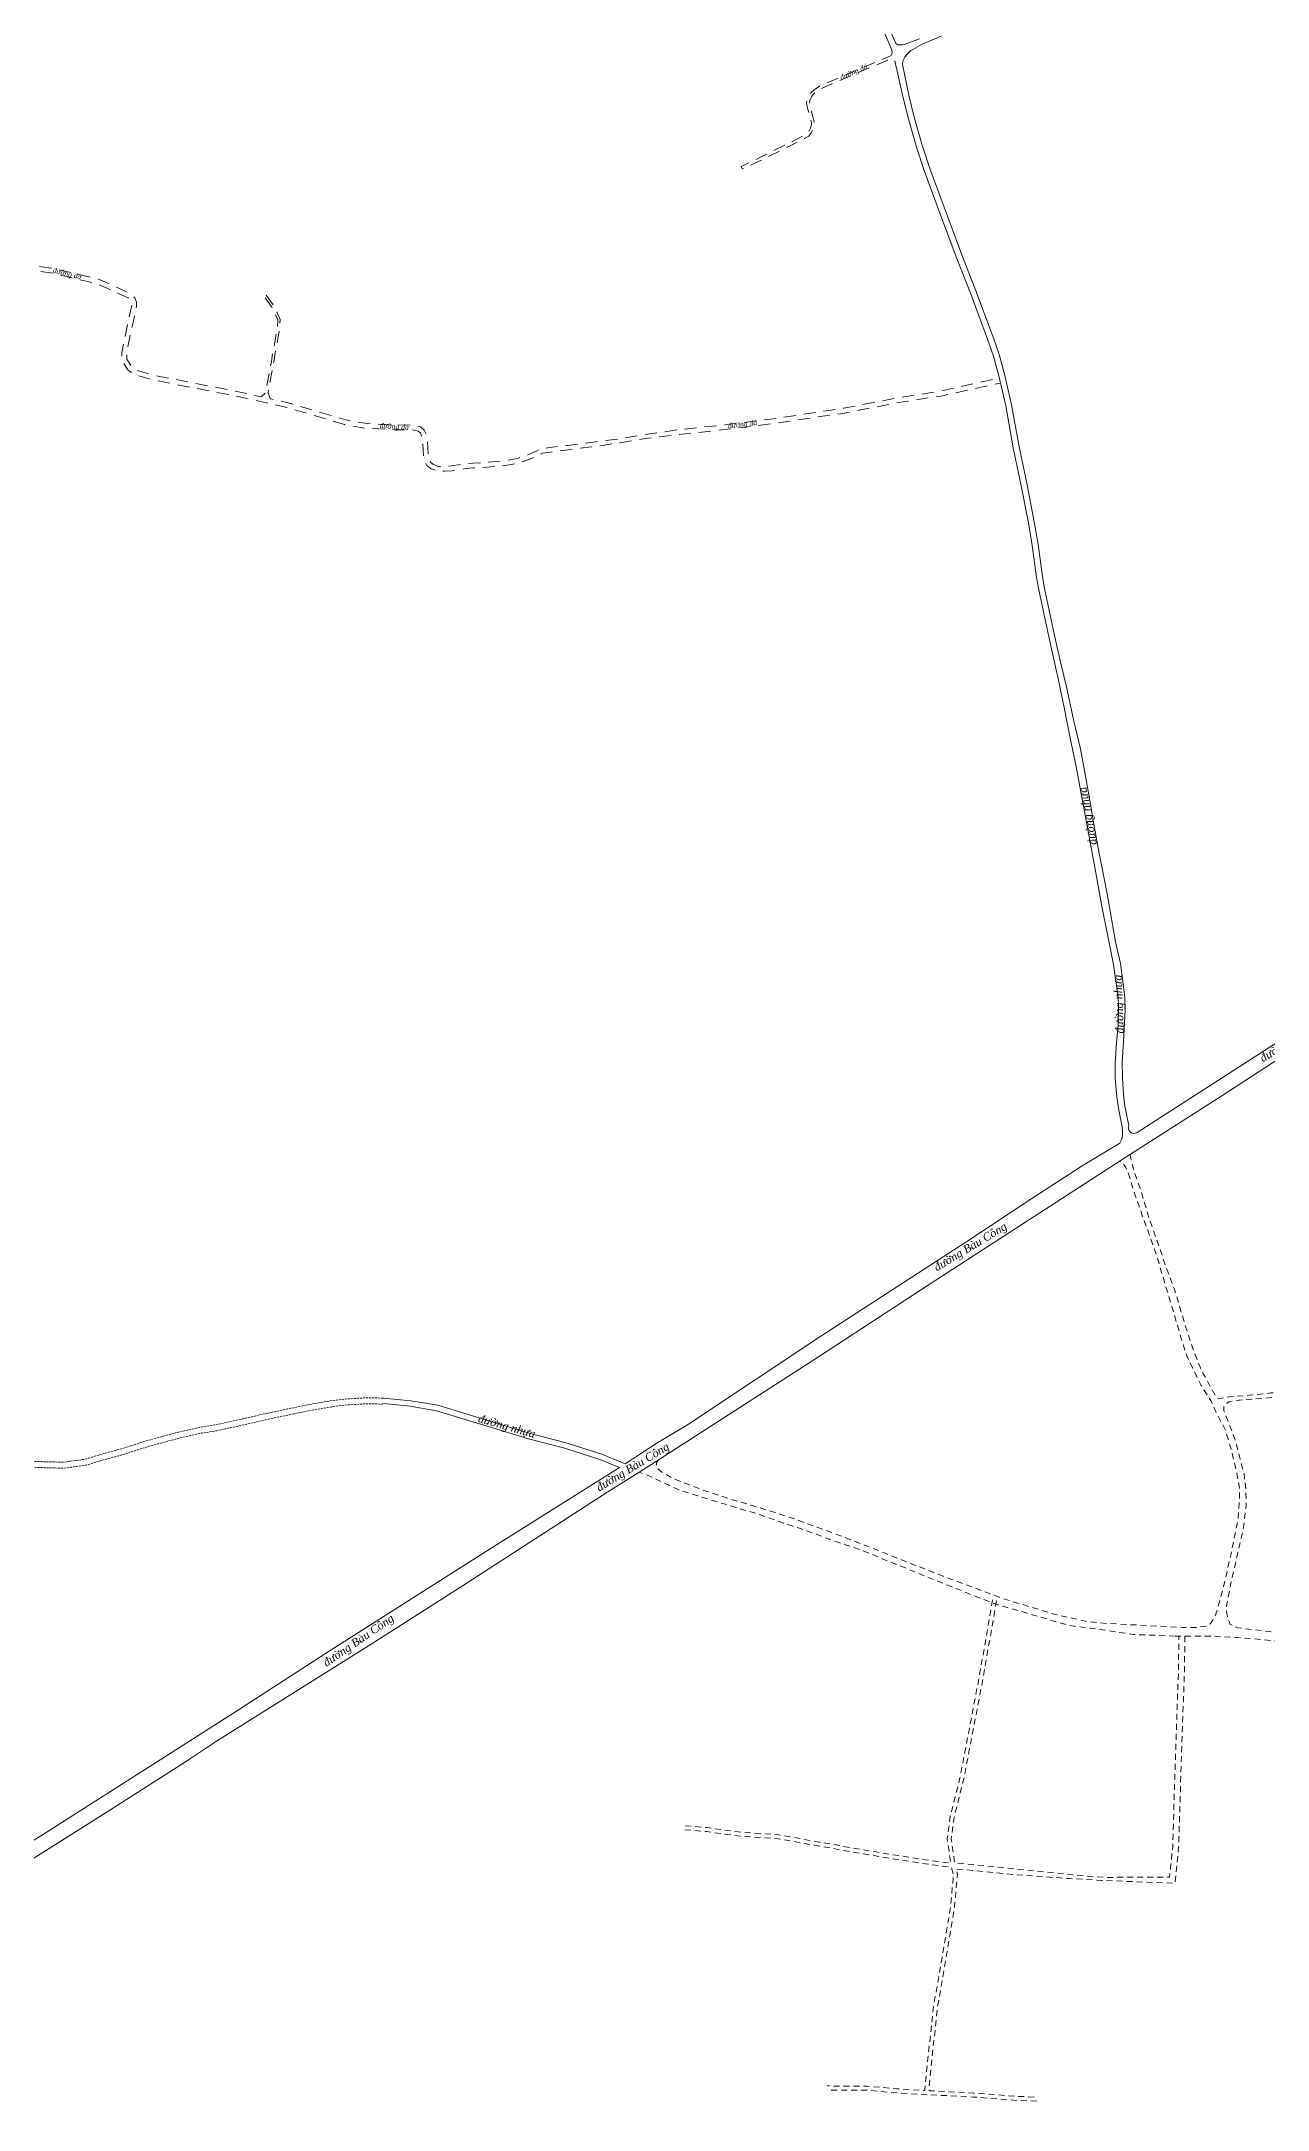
# Model space of a CAD drawing. Header units: metres. Extents: x 556238 to 587446, y 1177111 to 1219372.
# Drawn here: x 570597 to 571210, y 1209143 to 1210177 of the extents above; entities that cross this region are included whole.
import ezdxf

# ---------------------------------------------------------------- set-up
doc = ezdxf.new("R2010")
doc.units = ezdxf.units.M
doc.header["$MEASUREMENT"] = 0
doc.linetypes.add('Xr_Nen GT$0$HIDDEN', pattern=[0.375, 0.25, -0.125])
doc.linetypes.add('Xr_Nen GT$0$MON', pattern=[10, 6, -4])
doc.layers.add('Xr_Nen GT$0$DUONG NHUA', color=38, linetype='Continuous', lineweight=0)
doc.layers.add('Xr_Nen GT$0$DUONG_DA', color=38, linetype='Xr_Nen GT$0$MON', lineweight=0)
doc.styles.add('Xr_Nen GT$0$ROMANC', font='romanc.shx')
doc.styles.add('Xr_Nen GT$0$ROMANS', font='romans.shx')

msp = doc.modelspace()

# ---------------------------------------------------------------- linework, layer by layer
at = {"layer": 'Xr_Nen GT$0$DUONG NHUA', "flags": 128}
for points in [[(571022.42297, 1210171.32913), (571022.48631, 1210171.48084), (571022.3435, 1210172.98884), (571021.86162, 1210174.36546), (571018.12426, 1210182.82378)], [(571020.93106, 1210183.89427), (571024.35373, 1210176.23214), (571025.32802, 1210175.64512), (571027.43125, 1210175.58333), (571028.45194, 1210175.84595), (571036.09536, 1210178.61069)], [(570560.92869, 1209247.26511), (570593.27189, 1209269.04597), (570629.46237, 1209291.94645), (570669.18734, 1209317.28711), (570684.643, 1209327.504), (570762.013, 1209376.108), (570804.352, 1209403.11), (570880.281, 1209452.175), (570899.39, 1209464.238), (570985.555, 1209519.641), (571041.4, 1209556.146), (571139.286, 1209619.553), (571187.37166, 1209650.18155), (571242.784, 1209686.304)]]:
    msp.add_lwpolyline(points, dxfattribs=at)
msp.add_lwpolyline([(571046.97717, 1210180.03621), (571037.3903, 1210175.90206), (571031.59282, 1210172.66554), (571029.61097, 1210170.56873), (571028.86507, 1210169.48348), (571027.85922, 1210167.43842), (571027.66709, 1210165.83665), (571030.78577, 1210150.38458), (571033.44993, 1210139.39617), (571037.45759, 1210125.39175), (571041.21419, 1210113.8304), (571048.43443, 1210094.38454), (571057.31396, 1210070.65866), (571064.70219, 1210051.7889), (571072.98539, 1210029.51459), (571075.93873, 1210020.76845), (571078.81521, 1210010.24215), (571082.16746, 1209995.70285), (571085.89276, 1209974.70852), (571089.75953, 1209956.50566), (571093.50142, 1209937.21683), (571095.42895, 1209925.83919), (571097.60951, 1209909.80459), (571098.49684, 1209904.61473), (571101.69787, 1209889.62146), (571105.03959, 1209874.28727), (571107.10512, 1209865.01363), (571109.70189, 1209854.67364), (571113.31844, 1209837.4937), (571116.56182, 1209823.66359), (571118.55048, 1209812.89449), (571121.31681, 1209797.9141), (571123.21968, 1209786.00538), (571126.028, 1209771.345), (571126.79394, 1209767.34653), (571129.7838, 1209752.06904), (571131.12078, 1209744.47136), (571134.16159, 1209727.19126), (571136.70464, 1209716.26929), (571137.77808, 1209707.41585), (571138.76448, 1209699.28028), (571138.90116, 1209693.14339), (571138.10645, 1209677.2798), (571137.39342, 1209667.22806), (571137.61233, 1209659.20373), (571138.1597, 1209650.63012), (571138.81677, 1209644.96644), (571140.76146, 1209635.26845, 0.7335617462), (571144.93489, 1209631.80069), (571200.054, 1209667.324), (571282.441, 1209720.421)], format="xyb", dxfattribs=at)
at = {"layer": 'Xr_Nen GT$0$DUONG NHUA', "ltscale": 0.5, "flags": 128}
msp.add_lwpolyline([(571023.74383, 1210167.62809), (571027.85879, 1210149.72491), (571030.54884, 1210138.62972), (571034.58799, 1210124.51524), (571038.3802, 1210112.84432), (571045.62339, 1210093.33665), (571054.51221, 1210069.58595), (571061.89929, 1210050.71911), (571070.15764, 1210028.51164), (571073.06813, 1210019.8924), (571075.90544, 1210009.50945), (571079.22697, 1209995.10339), (571082.94774, 1209974.13461), (571086.81949, 1209955.90827), (571090.54953, 1209936.68054), (571092.46291, 1209925.3864), (571094.64378, 1209909.34954), (571095.55012, 1209904.04851), (571098.76531, 1209888.98888), (571102.10985, 1209873.64177), (571104.06901, 1209864.59351), (571105.5874, 1209858.04193), (571108.69716, 1209843.52778), (571111.44529, 1209829.05837), (571114.38556, 1209814.90619), (571117.08476, 1209800.41297), (571119.91195, 1209785.23253), (571122.712, 1209770.627), (571124.99236, 1209757.99572), (571127.37571, 1209744.79402), (571130.15152, 1209730.77069), (571132.92766, 1209716.74568), (571135.45567, 1209699.60465), (571135.62501, 1209695.06651), (571135.45628, 1209685.45593), (571134.612, 1209676.65147), (571133.88854, 1209666.44913), (571133.98506, 1209658.77955), (571134.73266, 1209649.61801), (571135.72, 1209643.07), (571137.4088, 1209634.71195), (571137.64984, 1209632.15876, -0.1723099693), (571136.235, 1209626.551), (571118.02975, 1209615.45223), (571092.31, 1209598.858), (571059.223, 1209577.092), (570986.842, 1209530.044), (570920.58635, 1209485.99092), (570905.275, 1209476.865), (570888.93783, 1209466.19119), (570877.22072, 1209471.04783), (570858.84891, 1209476.91141), (570841.41623, 1209481.44737), (570819.04291, 1209488.24988), (570795.32908, 1209495.45997), (570781.78568, 1209497.72327), (570768.06077, 1209499.03676)], format="xyb", dxfattribs=at)
msp.add_lwpolyline([(570551.77396, 1209251.41737), (570568.56866, 1209262.67809), (570599.44, 1209281.88), (570692.852, 1209341.445), (570741.48, 1209372.913), (570821.976, 1209424.105), (570885.607, 1209464.015), (570886.09939, 1209464.3367), (570876.25728, 1209468.41617), (570858.07012, 1209474.22082), (570840.65613, 1209478.75191), (570818.2284, 1209485.57097), (570794.67392, 1209492.73261), (570781.46632, 1209495.08605), (570768.14142, 1209496.30818)], dxfattribs=at)
at = {"layer": 'Xr_Nen GT$0$DUONG_DA', "flags": 128}
for points in [[(571022.41609, 1210171.31264), (571021.97328, 1210170.25198), (571005.72042, 1210163.34414), (570992.33842, 1210157.67452), (570986.18335, 1210154.89941), (570983.50982, 1210153.19485), (570982.01846, 1210151.77388), (570981.08526, 1210150.67437), (570979.91097, 1210148.1813), (570979.68653, 1210146.58698), (570980.05715, 1210143.94624), (570981.46498, 1210139.45016), (570982.04766, 1210136.87001), (570982.114, 1210135.84281), (570981.6016, 1210134.00115), (570980.76421, 1210132.32822), (570979.88548, 1210131.09301), (570970.79954, 1210126.41229), (570956.6859, 1210119.39647), (570947.02508, 1210114.87462), (570947.61857, 1210113.60664), (570957.29432, 1210118.13548), (570971.43173, 1210125.16312), (570980.82905, 1210130.00425), (570981.9677, 1210131.60482), (570982.9141, 1210133.49551), (570983.52638, 1210135.6962), (570983.43763, 1210137.07057), (570982.81804, 1210139.81414), (570981.42757, 1210144.25478), (570981.10029, 1210146.58668), (570981.26777, 1210147.77638), (570982.27271, 1210149.90992), (570983.03787, 1210150.81143), (570984.37711, 1210152.08747), (570986.85084, 1210153.66464), (570992.89928, 1210156.39167), (571006.2673, 1210162.05537), (571021.27435, 1210168.43371), (571022.04406, 1210168.37176), (571022.88607, 1210168.11949), (571023.74383, 1210167.62809)], [(570567.09198, 1210065.84782), (570585.57495, 1210063.17634), (570596.65068, 1210062.28495), (570602.76053, 1210061.40325), (570625.25064, 1210056.05612), (570640.36953, 1210049.10896), (570641.7527, 1210047.78609), (570642.27073, 1210046.45155), (570642.27073, 1210045.3087), (570640.19761, 1210036.02864), (570637.25713, 1210021.88134), (570637.4213, 1210017.65874), (570640.35048, 1210013.14351), (570643.68901, 1210010.74401), (570652.90582, 1210008.10779), (570671.61236, 1210004.37552), (570692.18275, 1210000.45175), (570719.20006, 1209994.52767), (570735.31199, 1209989.78744), (570748.64545, 1209985.73797), (570758.54203, 1209984.00595), (570773.61879, 1209983.21092), (570782.65138, 1209983.0677), (570785.44171, 1209982.50398), (570786.54602, 1209981.50592), (570787.1714, 1209980.22812), (570787.77692, 1209977.14926), (570788.31286, 1209967.87251), (570789.92603, 1209965.21915), (570791.92612, 1209963.70073), (570795.04289, 1209962.475), (570798.54804, 1209962.475), (570802.3877, 1209962.72763), (570809.52901, 1209963.73844), (570813.12782, 1209964.16136), (570816.48699, 1209964.23276), (570829.34649, 1209965.24732), (570835.87052, 1209966.53598), (570841.25281, 1209968.45543), (570845.47723, 1209970.29012), (570847.63945, 1209971.4713), (570851.60001, 1209972.05584), (570860.40088, 1209973.20408), (570877.67343, 1209975.33047), (570899.23343, 1209978.78483), (570916.1669, 1209980.87266), (570935.6119, 1209982.89044), (570962.00733, 1209986.11605), (570998.56138, 1209991.5381), (571025.63112, 1209996.76177), (571047.76686, 1210000.21932), (571076.58746, 1210006.55141)]]:
    msp.add_lwpolyline(points, dxfattribs=at)
for points in [[(570566.89047, 1210069.53024), (570568.35687, 1210068.10604), (570585.84315, 1210065.56251), (570596.91861, 1210064.67115), (570603.21041, 1210063.76319), (570626.03687, 1210058.33609), (570641.73742, 1210051.12166), (570643.79702, 1210049.15185), (570644.67073, 1210046.90102), (570644.67073, 1210045.04389), (570642.54376, 1210035.52279), (570639.66674, 1210021.6808), (570639.79385, 1210018.41134), (570642.11803, 1210014.8287), (570644.75056, 1210012.93662), (570653.47155, 1210010.44222), (570672.07201, 1210006.73112), (570692.6647, 1210002.80309), (570706.72637, 1209999.71979, 0.2478786076), (570707.08647, 1209999.81949), (570709.22676, 1210001.83778), (570712.05588, 1210017.37023), (570715.03248, 1210034.47392), (570715.26661, 1210038.07418), (570712.54339, 1210044.12055), (570708.5082, 1210049.81925)], [(570709.48754, 1210050.51271), (570713.58984, 1210044.71924), (570716.48348, 1210038.29451), (570716.22577, 1210034.3317), (570713.2373, 1210017.15984), (570710.40218, 1210001.59445), (570711.45665, 1209998.86607, 0.2516551136), (570711.74408, 1209998.61956), (570719.7965, 1209996.8539), (570735.99942, 1209992.08691), (570749.2031, 1209988.07686), (570758.81308, 1209986.395), (570773.70103, 1209985.60992), (570782.91021, 1209985.4639), (570786.56241, 1209984.72605), (570788.49838, 1209982.97637), (570789.46552, 1209981.00027), (570790.16347, 1209977.45144), (570790.67436, 1209968.60814), (570791.74009, 1209966.85523), (570793.11315, 1209965.81283), (570795.49786, 1209964.875), (570798.46917, 1209964.875), (570802.1404, 1209965.11655), (570809.22073, 1209966.11872), (570812.96188, 1209966.55838), (570816.36701, 1209966.63075), (570829.01846, 1209967.62889), (570835.23142, 1209968.85611), (570840.3707, 1209970.6889), (570844.42176, 1209972.4483), (570846.86501, 1209973.783), (570851.24475, 1209974.26996), (570860.11627, 1209975.37464), (570887.5875, 1209978.8129), (570899.02955, 1209980.81133), (570915.89617, 1209983.25745), (570935.34246, 1209985.27536), (570961.68565, 1209988.4946), (570998.15775, 1209993.90449), (571025.21843, 1209999.1264), (571047.32375, 1210002.5792), (571075.9833, 1210009.17175)]]:
    msp.add_lwpolyline(points, format="xyb", dxfattribs=at)
at = {"layer": 'Xr_Nen GT$0$DUONG_DA', "linetype": 'Xr_Nen GT$0$MON', "ltscale": 0.5, "flags": 128}
for points in [[(571141.48829, 1209620.95577), (571141.89017, 1209617.91668), (571143.09285, 1209613.50953), (571146.38595, 1209604.06565), (571150.68273, 1209589.90975), (571154.75081, 1209578.0188), (571159.99494, 1209562.94746), (571163.43352, 1209553.80111), (571165.69574, 1209546.61802), (571169.16263, 1209534.83898), (571172.77301, 1209523.83269), (571176.84052, 1209513.40428), (571181.96843, 1209504.12101), (571184.69046, 1209499.16428), (571186.20812, 1209498.82086), (571190.96163, 1209499.62216), (571200.92682, 1209500.50931), (571211.76816, 1209501.62603), (571224.11009, 1209502.45594), (571237.29962, 1209503.71513), (571246.54889, 1209505.08879), (571256.8577, 1209509.69627), (571272.42074, 1209516.74709), (571281.61274, 1209520.20985), (571291.44635, 1209523.68292), (571297.71078, 1209526.40152), (571298.17136, 1209523.81242), (571294.45845, 1209522.83638), (571289.76761, 1209521.28314), (571284.31382, 1209519.24982), (571276.50769, 1209516.61589), (571265.96744, 1209511.98444), (571259.089, 1209508.6972), (571251.68537, 1209504.91297), (571247.02281, 1209503.6139), (571244.44302, 1209502.95872), (571235.68301, 1209501.71615), (571213.82734, 1209499.4538), (571202.34098, 1209498.54728), (571193.4962, 1209497.81304), (571190.86822, 1209497.13525), (571188.97492, 1209495.89267), (571188.29672, 1209494.67832), (571188.32499, 1209492.75796), (571191.46085, 1209484.86948), (571194.71164, 1209475.73414), (571196.43538, 1209468.61752), (571198.41349, 1209461.23018), (571199.28984, 1209453.56542), (571199.48767, 1209445.79926), (571198.46952, 1209437.05659), (571197.33917, 1209430.5895), (571195.13164, 1209420.94197), (571192.27676, 1209408.56018), (571189.817, 1209396.17366), (571189.56259, 1209392.43274), (571190.35382, 1209389.0721), (571191.5124, 1209385.88092), (571195.12943, 1209384.24296), (571213.63846, 1209382.01196), (571228.85548, 1209380.56427), (571237.84156, 1209380.3101), (571244.77693, 1209382.0617), (571252.4631, 1209385.70473), (571259.9515, 1209390.02554), (571265.37705, 1209392.45424), (571271.07495, 1209394.32852), (571278.76112, 1209394.83685), (571286.58861, 1209394.46971), (571298.10471, 1209394.1876), (571311.97942, 1209393.34038), (571326.81488, 1209392.46493), (571342.00749, 1209391.50472), (571354.52582, 1209390.09269), (571358.89228, 1209390.00612), (571363.69613, 1209391.05103), (571366.97408, 1209392.15241), (571371.128, 1209394.55287), (571375.09151, 1209398.23595), (571379.16065, 1209404.44889), (571383.6588, 1209413.53311), (571388.26485, 1209424.2363), (571391.43397, 1209434.96167), (571394.31629, 1209445.38245), (571396.97641, 1209456.53096), (571401.61282, 1209477.19148), (571403.28113, 1209491.92396), (571406.33365, 1209507.21858), (571408.17082, 1209519.57718), (571408.84947, 1209522.60784), (571410.12107, 1209526.08143), (571412.77735, 1209529.83743), (571417.15734, 1209533.14158), (571422.22458, 1209536.03829), (571427.02844, 1209539.28596), (571429.76947, 1209541.43224), (571431.4367, 1209543.60678), (571434.23724, 1209547.31928), (571435.53711, 1209550.59519), (571436.49789, 1209554.97248), (571438.11207, 1209566.17626), (571439.61098, 1209584.66287), (571440.85457, 1209602.86671), (571442.26774, 1209619.547), (571443.99318, 1209638.18012), (571445.97202, 1209653.5044), (571448.54477, 1209667.19183), (571450.8068, 1209682.6796), (571452.44735, 1209695.88909), (571455.27425, 1209708.61179), (571457.59295, 1209719.39029), (571461.29575, 1209741.94686), (571464.2358, 1209758.23362), (571467.37332, 1209775.08537), (571470.36961, 1209791.17156), (571474.13072, 1209808.16651), (571477.89086, 1209827.01741), (571478.17539, 1209829.83131), (571477.63851, 1209833.19195), (571476.64949, 1209834.51926), (571475.94301, 1209834.9711)], [(570905.57997, 1209468.21807), (570904.6564, 1209466.69663), (570904.6564, 1209464.8651), (570905.08596, 1209463.86348), (570907.34815, 1209461.97469), (570912.53119, 1209459.05567), (570928.25212, 1209452.90283), (570942.06684, 1209448.45129), (570951.97474, 1209445.50365), (570963.81387, 1209441.88976), (570975.01036, 1209438.14081), (570997.93501, 1209429.77522), (571018.94087, 1209421.52092), (571031.19689, 1209416.54142), (571051.80172, 1209408.57159), (571078.87399, 1209398.51528), (571104.00479, 1209390.8637), (571119.99938, 1209387.33315), (571129.93591, 1209386.38876), (571167.605, 1209384.44221), (571173.83725, 1209384.35379), (571179.6789, 1209385.09786), (571181.42566, 1209386.27119), (571182.62837, 1209387.78794), (571184.31786, 1209391.05038), (571187.9576, 1209403.80422), (571191.76798, 1209420.56143), (571195.29253, 1209437.81136), (571195.72327, 1209442.95317), (571196.1528, 1209448.79123), (571196.0669, 1209454.08552), (571195.03611, 1209460.36963), (571193.63298, 1209466.83726), (571190.79678, 1209477.47068), (571188.96411, 1209483.39457), (571185.09543, 1209490.68337), (571181.74508, 1209497.92369), (571176.92888, 1209505.44418), (571169.82724, 1209520.12514), (571167.5616, 1209527.15727), (571164.1826, 1209538.48994), (571159.94198, 1209552.73457), (571154.95677, 1209569.43972), (571150.2296, 1209582.96698), (571147.53785, 1209590.26452), (571143.81167, 1209600.89938), (571140.28658, 1209612.3362), (571139.05524, 1209614.65426), (571137.70935, 1209616.62888), (571136.03084, 1209617.44442)], [(571163.9422, 1209380.08286), (571142.99841, 1209380.90151), (571122.63014, 1209383.93427), (571112.32021, 1209385.17343), (571105.11566, 1209387.06819), (571089.73948, 1209391.61986), (571075.28043, 1209395.71355), (571062.7179, 1209400.50767), (571040.59532, 1209409.43297), (571020.47017, 1209417.57799), (571007.60728, 1209422.89262), (570994.59524, 1209427.2007), (570984.46648, 1209431.00025), (570977.16215, 1209433.63296), (570964.13841, 1209437.92833), (570953.42143, 1209441.77768), (570938.92183, 1209445.95599), (570922.96693, 1209450.92875), (570916.71284, 1209452.86937), (570911.04501, 1209455.32259), (570901.2379, 1209460.03772), (570896.01437, 1209462.10706)], [(571072.65966, 1209398.1476), (571066.11436, 1209360.34335), (571056.33244, 1209309.1661), (571051.51609, 1209289.97846), (571050.00375, 1209278.7646), (571051.6861, 1209266.59509), (571036.61288, 1209268.56431), (571014.37367, 1209272.16034), (570985.79992, 1209277.11908), (570965.73685, 1209280.77833), (570947.95644, 1209281.87953), (570929.92947, 1209284.33506), (570919.02727, 1209285.20159)], [(571074.63034, 1209397.8064), (571068.08206, 1209359.98499), (571058.28616, 1209308.73455), (571053.48317, 1209289.60017), (571052.0223, 1209278.76794), (571053.68141, 1209266.76665), (571082.88092, 1209263.87261), (571114.10413, 1209260.56189), (571129.47712, 1209259.45619), (571161.20231, 1209259.57887), (571162.71676, 1209274.85915), (571164.1125, 1209320.19044), (571165.58947, 1209362.46453), (571165.82114, 1209380.08815)], [(571212.44285, 1208953.99155), (571227.94913, 1208955.9173), (571243.16067, 1208958.1829), (571249.26395, 1208959.68462), (571253.09519, 1208961.3385), (571255.02213, 1208962.90175), (571256.337, 1208966.0736), (571256.20313, 1208969.73239), (571256.15797, 1208985.15092), (571255.75051, 1208996.78951), (571255.29687, 1209006.25327), (571255.47823, 1209011.03368), (571256.86109, 1209013.18599), (571259.87619, 1209014.43208), (571263.43902, 1209015.63923), (571267.40627, 1209016.20564), (571271.89492, 1209016.2736), (571281.63122, 1209016.79747), (571289.90577, 1209017.13731), (571297.10303, 1209017.25164), (571299.05264, 1209018.45241), (571301.27428, 1209021.62425), (571302.25102, 1209025.62149), (571304.92722, 1209042.76211), (571306.28776, 1209053.83415), (571308.41985, 1209069.66267), (571310.09834, 1209085.29034), (571311.82096, 1209099.06219), (571312.75107, 1209106.98323), (571313.7265, 1209125.8948), (571315.85901, 1209142.63139), (571317.3799, 1209161.32191), (571321.19028, 1209189.42614), (571322.68728, 1209204.12187), (571323.61775, 1209215.85459), (571325.83974, 1209233.11323), (571327.29119, 1209245.08973), (571329.26431, 1209261.94242), (571331.73671, 1209278.88348), (571332.46279, 1209288.41686), (571333.57391, 1209301.07424), (571336.70318, 1209321.09704), (571338.06423, 1209329.5011), (571340.62595, 1209339.85488), (571343.84665, 1209352.30735), (571346.86402, 1209365.67087), (571349.44921, 1209376.51525), (571350.15329, 1209380.85608), (571349.51851, 1209382.98575), (571348.11298, 1209384.73026), (571346.34472, 1209385.52322), (571343.46563, 1209386.33883), (571339.52106, 1209387.60756), (571331.15582, 1209388.55912), (571317.56577, 1209389.64739), (571312.91842, 1209389.91926), (571302.71694, 1209390.2591), (571290.57371, 1209390.6947), (571279.26139, 1209390.96657), (571272.99153, 1209390.89594), (571269.59103, 1209389.9897), (571264.67167, 1209388.33582), (571260.81775, 1209386.74989), (571259.9563, 1209385.821), (571256.45929, 1209382.77122), (571252.08397, 1209380.46031), (571248.93286, 1209378.9197), (571245.39632, 1209377.60567), (571241.03702, 1209376.5377), (571236.29902, 1209376.22051), (571215.70362, 1209377.40123), (571207.31574, 1209378.39809), (571194.51547, 1209379.33138), (571182.76902, 1209380.02542), (571177.40056, 1209380.02542), (571163.9422, 1209380.08286)]]:
    msp.add_lwpolyline(points, dxfattribs=at)
at = {"layer": 'Xr_Nen GT$0$DUONG_DA', "linetype": 'Xr_Nen GT$0$HIDDEN', "ltscale": 4, "flags": 128}
for points in [[(570767.886, 1209499.05655), (570760.11166, 1209499.27643), (570749.76064, 1209498.63864), (570742.42862, 1209497.82486), (570730.35071, 1209495.74211), (570720.52355, 1209493.6908), (570709.6659, 1209491.42438), (570697.66592, 1209488.64692), (570684.13746, 1209485.70358), (570676.46206, 1209484.45184), (570665.65981, 1209482.07738), (570649.91797, 1209477.81449), (570637.05944, 1209473.71622), (570627.80192, 1209471.22567), (570618.79595, 1209468.46092), (570608.23974, 1209467.04032), (570595.75691, 1209467.32804), (570581.66, 1209467.65297), (570570.42366, 1209468.91769), (570553.34611, 1209469.27317), (570531.77109, 1209470.10643), (570514.45784, 1209471.09193), (570492.67651, 1209471.6754), (570468.30513, 1209473.03949), (570455.68297, 1209474.45026), (570446.76544, 1209475.31353), (570439.37575, 1209475.49674), (570436.82769, 1209475.6247)], [(570767.80118, 1209496.05775), (570760.1616, 1209496.27382), (570750.01851, 1209495.64884), (570742.84938, 1209494.85314), (570730.91229, 1209492.79467), (570721.13656, 1209490.7541), (570710.31072, 1209488.49432), (570698.32308, 1209485.71971), (570684.69818, 1209482.75539), (570677.02594, 1209481.50416), (570666.37433, 1209479.16282), (570650.76597, 1209474.93607), (570637.90507, 1209470.83705), (570628.63208, 1209468.34233), (570619.44055, 1209465.52062), (570608.40626, 1209464.03568), (570595.68778, 1209464.32884), (570581.88032, 1209465.25644), (570570.86647, 1209466.38399), (570553.90483, 1209467.10913), (570531.83579, 1209467.971), (570514.67028, 1209468.56163), (570493.58766, 1209469.20778), (570472.97663, 1209470.38998), (570459.69506, 1209471.27973), (570450.7765, 1209472.2999), (570440.72135, 1209472.97125), (570437.09482, 1209473.21286), (570434.24736, 1209473.15917), (570432.95792, 1209472.78332), (570432.25947, 1209472.05847), (570431.77596, 1209469.85706), (570431.64113, 1209467.91383), (570431.18448, 1209462.57139), (570430.5129, 1209459.0545), (570429.27357, 1209455.87384), (570427.87667, 1209451.36362), (570426.69471, 1209445.86009), (570425.88842, 1209440.12847), (570425.10913, 1209429.18738), (570425.56584, 1209415.01842), (570425.80853, 1209397.97819), (570426.05056, 1209383.14192), (570426.56087, 1209366.66685), (570426.77498, 1209348.76278), (570427.2321, 1209326.77825), (570428.1186, 1209307.12662)]]:
    msp.add_lwpolyline(points, dxfattribs=at)
at = {"layer": 'Xr_Nen GT$0$DUONG_DA', "linetype": 'Xr_Nen GT$0$MON', "ltscale": 0.5, "flags": 128}
for points in [[(571168.82088, 1209380.04872), (571168.58878, 1209362.39243), (571167.11089, 1209320.0919), (571165.7122, 1209274.66482), (571163.91126, 1209256.49396), (571126.97319, 1209257.94313), (571111.01791, 1209258.87424), (571082.63846, 1209260.88194), (571054.41251, 1209263.67949), (571055.1718, 1209261.04897), (571053.49042, 1209243.41003), (571049.20145, 1209217.85679), (571045.18451, 1209194.99218), (571041.77647, 1209163.91371), (571040.87146, 1209153.41782, 0.4241528864), (571041.43793, 1209152.76709), (571063.06812, 1209151.63703), (571084.90564, 1209149.97841), (571094.84946, 1209149.54255)], [(570918.86881, 1209283.20787), (570929.71511, 1209282.34579), (570947.7594, 1209279.88791), (570965.49476, 1209278.78949), (570985.4495, 1209275.15), (571014.04305, 1209270.18783), (571036.32365, 1209266.5851), (571052.08659, 1209264.52577), (571053.14471, 1209260.85993), (571051.50621, 1209243.67078), (571047.2303, 1209218.19535), (571043.20348, 1209195.27451), (571039.78585, 1209164.10865), (571038.87037, 1209153.49134, -0.4061421167), (571038.23759, 1209152.94391), (571024.86608, 1209153.72537), (571009.89726, 1209155.03762), (570995.45385, 1209155.03762), (570989.96557, 1209155.21175)], [(571094.76188, 1209147.54447), (571084.78608, 1209147.98173), (571062.9402, 1209149.64099), (571041.22548, 1209150.77547, 0.4043436057), (571040.98321, 1209150.78812), (571040.64571, 1209150.79976), (571024.72038, 1209151.73048), (571009.80976, 1209153.03762), (570995.42213, 1209153.03762), (570989.90215, 1209153.21275)]]:
    msp.add_lwpolyline(points, format="xyb", dxfattribs=at)

# ---------------------------------------------------------------- texts
at = {"layer": 'Xr_Nen GT$0$DUONG NHUA', "char_height": 4, "width": 61.7577311, "attachment_point": 1, "style": 'Xr_Nen GT$0$ROMANC'}
for s, insert, rotation in [('{\\fTimes New Roman|b0|i1|c0|p18;đường nhựa}', (571120.89613, 1209775.205), 100.43527945), ('{\\fTimes New Roman|b0|i1|c0|p18;đường nhựa}', (571134.26264, 1209681.21963), 92.21262518), ('{\\fTimes New Roman|b0|i1|c0|p18;đường Bàu Công}', (571205.70465, 1209670.29162), 31.15686207), ('{\\fTimes New Roman|b0|i1|c0|p18;đường Bàu Công}', (571042.75467, 1209565.76586), 31.15686207), ('{\\fTimes New Roman|b0|i1|c0|p18;đường nhựa}', (570816.21327, 1209491.04926), 343.94740977), ('{\\fTimes New Roman|b0|i1|c0|p18;đường Bàu Công}', (570873.89164, 1209455.68504), 31.15686207), ('{\\fTimes New Roman|b0|i1|c0|p18;đường Bàu Công}', (570737.30348, 1209367.94869), 34.33472335)]:
    msp.add_mtext(s, dxfattribs=dict(at, insert=insert, rotation=rotation))
at = {"layer": 'Xr_Nen GT$0$DUONG_DA', "char_height": 2.5, "width": 21.899152, "attachment_point": 1, "style": 'Xr_Nen GT$0$ROMANS'}
for insert, rotation in [((570995.9856, 1210160.35224), 23.5796469), ((570603.1595, 1210064.21841), 346.10388952), ((570766.29518, 1209986.57434), 356.11097785), ((570940.22039, 1209986.3284), 6.87145404)]:
    msp.add_mtext('{\\fTimes New Roman|b0|i1|c0|p18;đường đá}', dxfattribs=dict(at, insert=insert, rotation=rotation))

doc.saveas('drawing.dxf')
